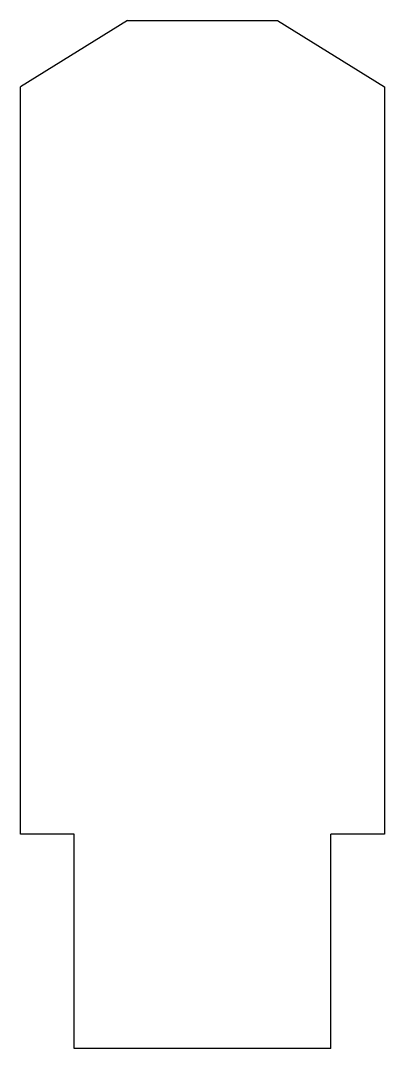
# Model space of a CAD drawing. Extents: x 95.1 to 112.1, y -90.9 to -42.9.
import ezdxf

# ---------------------------------------------------------------- set-up
doc = ezdxf.new("R2010")
doc.units = 0
doc.layers.add('BLACK', color=7, linetype='CONTINUOUS')

msp = doc.modelspace()

# ---------------------------------------------------------------- linework, layer by layer
at = {"layer": 'BLACK', "linetype": 'CONTINUOUS'}
for p, q in [((100.1, -42.9), (95.1, -46)), ((100.1, -42.9), (107.1, -42.9)), ((107.1, -42.9), (112.1, -46)), ((95.1, -80.9), (95.1, -46)), ((112.1, -46), (112.1, -80.9)), ((97.6, -80.9), (95.1, -80.9)), ((97.6, -90.9), (97.6, -80.9)), ((109.6, -90.9), (109.6, -80.9)), ((112.1, -80.9), (109.6, -80.9)), ((109.6, -90.9), (97.6, -90.9))]:
    msp.add_line(p, q, dxfattribs=at)

doc.saveas('drawing.dxf')
